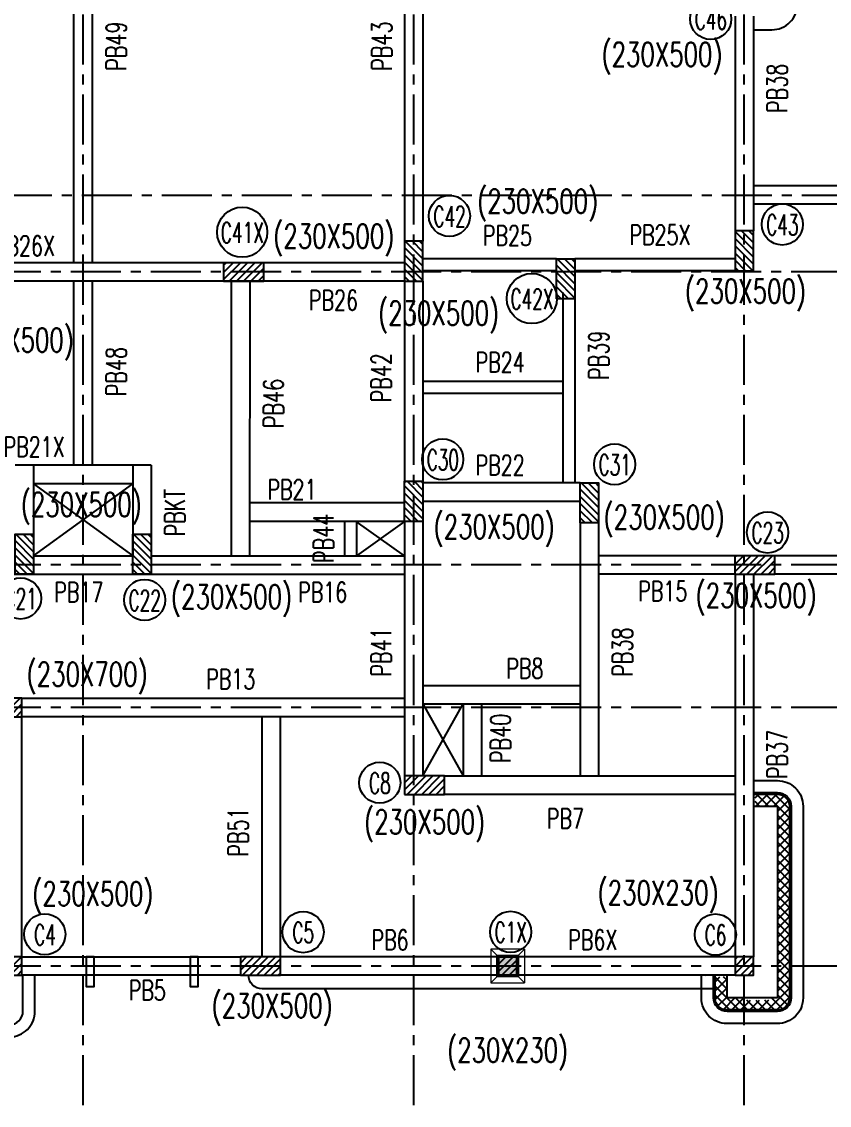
# Model space of a CAD drawing. Header units: millimetres. Extents: x 2659630 to 6742168, y -2425387 to -732288.
# Drawn here: x 2810872 to 2820965, y -956149 to -942614 of the extents above; entities that cross this region are included whole.
import ezdxf
from ezdxf.enums import TextEntityAlignment as Align

# ---------------------------------------------------------------- set-up
doc = ezdxf.new("R2010")
doc.units = ezdxf.units.MM
doc.linetypes.add('CENTER', pattern=[2, 1.25, -0.25, 0.25, -0.25])
for name, color, linetype, lineweight in [('A-GENM', 13, 'Continuous', 18), ('A-RCC HATCH', 253, 'Continuous', 0), ('A-WALL', 113, 'Continuous', 9)]:
    doc.layers.add(name, color=color, linetype=linetype, lineweight=lineweight)
for name, color, linetype in [('A-RCC LINE', 6, 'Continuous'), ('S-BEAM NO', 3, 'Continuous'), ('S-BEAM OUTER', 4, 'Continuous'), ('S-COLUMN', 1, 'Continuous'), ('S-COLUMN CIRCLE', 9, 'Continuous'), ('S-COLUMN HATCH', 8, 'Continuous'), ('S-COLUMN NO', 2, 'Continuous'), ('S-COLUMN SIZES', 2, 'Continuous'), ('S-GRIDE LINE', 8, 'CENTER')]:
    doc.layers.add(name, color=color, linetype=linetype)
doc.styles.add('ROMANS', font='r.shx', dxfattribs={"width": 0.7})
pattern_1 = [(45, (-431680.96, -191648.93), (-56.1266008, 56.1266008), []), (135, (-431680.96, -191648.93), (-56.1266008, -56.1266008), [])]
pattern_2 = [(135, (3580160.71, 2470086.15), (-44.9012806, -44.9012806), [])]

# ---------------------------------------------------------------- blocks, each defined once
blk = doc.blocks.new('0718_plaster_sloping column_01 - 0718_plaster_sloping column_01-2304951-GROUND FLOOR PLAN-01')
at = {"layer": 'A-GENM'}
for p, q in [((210, 210), (-210, 210)), ((-136, 136), (-210, 210)), ((-210, -210), (-210, 210)), ((-136, -136), (-136, 136)), ((-136, 136), (136, 136)), ((210, 210), (136, 136)), ((136, 136), (136, -136)), ((210, -210), (210, 210)), ((-136, -136), (-210, -210)), ((-210, -210), (210, -210)), ((136, -136), (-136, -136)), ((136, -136), (210, -210))]:
    blk.add_line(p, q, dxfattribs=at)

msp = doc.modelspace()

# ---------------------------------------------------------------- hatches: boundary and pattern name
at = {"layer": 'A-RCC HATCH'}
h = msp.add_hatch(color=256, dxfattribs=at)
h.dxf.hatch_style = 1
h.paths.add_polyline_path([(2817061.16, -954409.801), (2816831.16, -954409.801), (2816831.16, -954524.801), (2817061.16, -954524.801)])
h.paths.add_polyline_path([(2817061.16, -954294.801), (2816831.16, -954294.801), (2816831.16, -954409.801), (2817061.16, -954409.801)])
h = msp.add_hatch(color=256, dxfattribs=at)
h.dxf.hatch_style = 1
h.paths.add_polyline_path([(2817061.16, -954409.801), (2816831.16, -954409.801), (2816831.16, -954524.801), (2817061.16, -954524.801)])
h.paths.add_polyline_path([(2817061.16, -954294.801), (2816831.16, -954294.801), (2816831.16, -954409.801), (2817061.16, -954409.801)])
h = msp.add_hatch(color=256, dxfattribs=at)
h.dxf.hatch_style = 1
h.paths.add_polyline_path([(2817061.16, -954409.801), (2816831.16, -954409.801), (2816831.16, -954524.801), (2817061.16, -954524.801)])
h.paths.add_polyline_path([(2817061.16, -954294.801), (2816831.16, -954294.801), (2816831.16, -954409.801), (2817061.16, -954409.801)])
at = {"layer": 'S-BEAM OUTER', "ltscale": 2500}
h = msp.add_hatch(dxfattribs=at)
h.set_pattern_fill('ANSI37', color=256, scale=25, style=0)
h.set_pattern_definition(pattern_1)
h.paths.add_polyline_path([(2820036.56, -952412.804), (2820036.56, -952262.804), (2820185.54, -952262.804, -0.395413744), (2820326.56, -952412.789, -0.000025241), (2820326.56, -952412.804, -0.000662728), (2820326.925, -954409.801), (2820316.56, -954409.801), (2820316.56, -954807.573), (2820316.56, -954409.801), (2820316.56, -952412.804), (2820176.514, -952412.804, 0.64326056), (2820175.583, -952412.804)])
h.paths.add_polyline_path([(2820326.925, -954409.801, 0.000662728), (2820326.56, -952412.804, 0.000025241), (2820326.56, -952412.789, 0.395413744), (2820185.54, -952262.804), (2820316.56, -952262.804, -0.198910765), (2820422.625, -952306.739, -0.07388942), (2820448.883, -952342.164, -0.123195698), (2820466.56, -952412.804), (2820466.56, -954409.801), (2820326.925, -954409.801)])
h.paths.add_polyline_path([(2819901.56, -954957.574), (2819901.56, -954834.803), (2820176.56, -954834.803, 0.15374737), (2820262.599, -954807.573), (2820316.56, -954807.573), (2820316.56, -954738.483, 0.091615386), (2820326.56, -954684.819, 0.000025241), (2820326.56, -954684.803, 0.000091263), (2820326.925, -954409.801), (2820466.56, -954409.801), (2820466.56, -954807.573, -0.414213562), (2820316.56, -954957.574)])
h.paths.add_polyline_path([(2819536.56, -954544.801), (2819686.56, -954544.801), (2819686.56, -954807.574), (2819901.56, -954807.573), (2819901.56, -954834.803), (2819686.56, -954834.803, -0.414213197), (2819536.56, -954684.804)])
h.paths.add_polyline_path([(2819536.56, -954684.804, 0.414213562), (2819686.56, -954834.803), (2819901.56, -954834.803), (2819901.56, -954957.574), (2819686.56, -954957.574, -0.414213562), (2819536.56, -954807.574)])
h = msp.add_hatch(dxfattribs=at)
h.set_pattern_fill('ANSI37', color=256, scale=25, style=0)
h.set_pattern_definition(pattern_1)
h.paths.add_polyline_path([(2820036.56, -952412.804), (2820036.56, -952262.804), (2820185.54, -952262.804, -0.395413744), (2820326.56, -952412.789, -0.000025241), (2820326.56, -952412.804, -0.000662728), (2820326.925, -954409.801), (2820316.56, -954409.801), (2820316.56, -954807.573), (2820316.56, -954409.801), (2820316.56, -952412.804), (2820176.514, -952412.804, 0.64326056), (2820175.583, -952412.804)])
h.paths.add_polyline_path([(2820326.925, -954409.801, 0.000662728), (2820326.56, -952412.804, 0.000025241), (2820326.56, -952412.789, 0.395413744), (2820185.54, -952262.804), (2820316.56, -952262.804, -0.198910765), (2820422.625, -952306.739, -0.07388942), (2820448.883, -952342.164, -0.123195698), (2820466.56, -952412.804), (2820466.56, -954409.801), (2820326.925, -954409.801)])
h.paths.add_polyline_path([(2819901.56, -954957.574), (2819901.56, -954834.803), (2820176.56, -954834.803, 0.15374737), (2820262.599, -954807.573), (2820316.56, -954807.573), (2820316.56, -954738.483, 0.091615386), (2820326.56, -954684.819, 0.000025241), (2820326.56, -954684.803, 0.000091263), (2820326.925, -954409.801), (2820466.56, -954409.801), (2820466.56, -954807.573, -0.414213562), (2820316.56, -954957.574)])
h.paths.add_polyline_path([(2819536.56, -954544.801), (2819686.56, -954544.801), (2819686.56, -954807.574), (2819901.56, -954807.573), (2819901.56, -954834.803), (2819686.56, -954834.803, -0.414213197), (2819536.56, -954684.804)])
h.paths.add_polyline_path([(2819536.56, -954684.804, 0.414213562), (2819686.56, -954834.803), (2819901.56, -954834.803), (2819901.56, -954957.574), (2819686.56, -954957.574, -0.414213562), (2819536.56, -954807.574)])
h = msp.add_hatch(dxfattribs=at)
h.set_pattern_fill('ANSI37', color=256, scale=25, style=0)
h.set_pattern_definition(pattern_1)
h.paths.add_polyline_path([(2820036.56, -952412.804), (2820036.56, -952262.804), (2820185.54, -952262.804, -0.395413744), (2820326.56, -952412.789, -0.000025241), (2820326.56, -952412.804, -0.000662728), (2820326.925, -954409.801), (2820316.56, -954409.801), (2820316.56, -954807.573), (2820316.56, -954409.801), (2820316.56, -952412.804), (2820176.514, -952412.804, 0.64326056), (2820175.583, -952412.804)])
h.paths.add_polyline_path([(2820326.925, -954409.801, 0.000662728), (2820326.56, -952412.804, 0.000025241), (2820326.56, -952412.789, 0.395413744), (2820185.54, -952262.804), (2820316.56, -952262.804, -0.198910765), (2820422.625, -952306.739, -0.07388942), (2820448.883, -952342.164, -0.123195698), (2820466.56, -952412.804), (2820466.56, -954409.801), (2820326.925, -954409.801)])
h.paths.add_polyline_path([(2819901.56, -954957.574), (2819901.56, -954834.803), (2820176.56, -954834.803, 0.15374737), (2820262.599, -954807.573), (2820316.56, -954807.573), (2820316.56, -954738.483, 0.091615386), (2820326.56, -954684.819, 0.000025241), (2820326.56, -954684.803, 0.000091263), (2820326.925, -954409.801), (2820466.56, -954409.801), (2820466.56, -954807.573, -0.414213562), (2820316.56, -954957.574)])
h.paths.add_polyline_path([(2819536.56, -954544.801), (2819686.56, -954544.801), (2819686.56, -954807.574), (2819901.56, -954807.573), (2819901.56, -954834.803), (2819686.56, -954834.803, -0.414213197), (2819536.56, -954684.804)])
h.paths.add_polyline_path([(2819536.56, -954684.804, 0.414213562), (2819686.56, -954834.803), (2819901.56, -954834.803), (2819901.56, -954957.574), (2819686.56, -954957.574, -0.414213562), (2819536.56, -954807.574)])
at = {"layer": 'S-COLUMN HATCH'}
h = msp.add_hatch(dxfattribs=at)
h.set_pattern_fill('ANSI31', color=8, scale=20, angle=270)
h.set_pattern_definition([(315, (2051642.79, -4363595.735), (44.9012806, 44.9012806), [])])
edge = h.paths.add_edge_path()
edge.add_line((2820016.732, -945224.788), (2820016.732, -945724.788))
edge.add_line((2820016.732, -945224.788), (2819786.732, -945224.788))
edge.add_line((2819786.732, -945224.788), (2819786.732, -945724.788))
edge.add_line((2819786.732, -945724.788), (2820016.732, -945724.788))
h = msp.add_hatch(dxfattribs=at)
h.set_pattern_fill('ANSI31', color=8, scale=20, angle=90)
h.set_pattern_definition([(135, (3586485.71, 2472485.39), (-44.9012806, -44.9012806), [])])
edge = h.paths.add_edge_path()
edge.add_line((2815656.56, -945354.802), (2815656.56, -945854.802))
edge.add_line((2815656.56, -945354.802), (2815886.56, -945354.802))
edge.add_line((2815886.56, -945354.802), (2815886.56, -945854.802))
edge.add_line((2815886.56, -945854.802), (2815656.56, -945854.802))
h = msp.add_hatch(dxfattribs=at)
h.set_pattern_fill('ANSI31', color=8, scale=20, angle=180)
h.set_pattern_definition([(225, (-600164.386, -177290.65), (44.9012806, -44.9012806), [])])
edge = h.paths.add_edge_path()
edge.add_line((2813896.56, -945854.801), (2813396.56, -945854.801))
edge.add_line((2813896.56, -945854.801), (2813896.56, -945624.801))
edge.add_line((2813896.56, -945624.801), (2813396.56, -945624.801))
edge.add_line((2813396.56, -945624.801), (2813396.56, -945854.801))
h = msp.add_hatch(dxfattribs=at)
h.set_pattern_fill('ANSI31', color=8, scale=20, angle=90)
h.set_pattern_definition([(135, (3588385.71, 2472265.42), (-44.9012806, -44.9012806), [])])
edge = h.paths.add_edge_path()
edge.add_line((2817556.561, -945574.775), (2817556.561, -946074.775))
edge.add_line((2817556.561, -945574.775), (2817786.561, -945574.775))
edge.add_line((2817786.561, -945574.775), (2817786.561, -946074.775))
edge.add_line((2817786.561, -946074.775), (2817556.561, -946074.775))
h = msp.add_hatch(dxfattribs=at)
h.set_pattern_fill('ANSI31', color=8, scale=20, angle=90)
h.set_pattern_definition(pattern_2)
edge = h.paths.add_edge_path()
edge.add_line((2815656.356, -948354.801), (2815656.356, -948854.801))
edge.add_line((2815656.356, -948354.801), (2815886.356, -948354.801))
edge.add_line((2815886.356, -948354.801), (2815886.356, -948854.801))
edge.add_line((2815886.356, -948854.801), (2815656.356, -948854.801))
h = msp.add_hatch(dxfattribs=at)
h.set_pattern_fill('ANSI31', color=8, scale=20, angle=90)
h.set_pattern_definition(pattern_2)
edge = h.paths.add_edge_path()
edge.add_line((2817851.56, -948374.193), (2817851.56, -948874.193))
edge.add_line((2817851.56, -948374.193), (2818081.56, -948374.193))
edge.add_line((2818081.56, -948374.193), (2818081.56, -948874.193))
edge.add_line((2818081.56, -948874.193), (2817851.56, -948874.193))
h = msp.add_hatch(dxfattribs=at)
h.set_pattern_fill('ANSI31', color=8, scale=20, angle=90)
h.set_pattern_definition([(135, (3581620.82, 2468825.71), (-44.9012806, -44.9012806), [])])
edge = h.paths.add_edge_path()
edge.add_line((2810791.668, -949014.485), (2810791.668, -949514.485))
edge.add_line((2810791.668, -949014.485), (2811021.668, -949014.485))
edge.add_line((2811021.668, -949014.485), (2811021.668, -949514.485))
edge.add_line((2811021.668, -949514.485), (2810791.668, -949514.485))
h = msp.add_hatch(dxfattribs=at)
h.set_pattern_fill('ANSI31', color=8, scale=20, angle=90)
h.set_pattern_definition([(135, (3583089.62, 2468825.5), (-44.9012806, -44.9012806), [])])
edge = h.paths.add_edge_path()
edge.add_line((2812260.472, -949014.694), (2812260.472, -949514.694))
edge.add_line((2812260.472, -949014.694), (2812490.472, -949014.694))
edge.add_line((2812490.472, -949014.694), (2812490.472, -949514.694))
edge.add_line((2812490.472, -949514.694), (2812260.472, -949514.694))
h = msp.add_hatch(dxfattribs=at)
h.set_pattern_fill('ANSI31', color=8, scale=20, angle=180)
h.set_pattern_definition([(225, (-594884.39, -180880.65), (44.9012806, -44.9012806), [])])
edge = h.paths.add_edge_path()
edge.add_line((2820285.352, -949514.811), (2819785.352, -949514.811))
edge.add_line((2820285.352, -949514.811), (2820285.352, -949284.811))
edge.add_line((2820285.352, -949284.811), (2819785.352, -949284.811))
edge.add_line((2819785.352, -949284.811), (2819785.352, -949514.811))
h = msp.add_hatch(dxfattribs=at)
h.set_pattern_fill('ANSI31', color=8, scale=20, angle=180)
h.set_pattern_definition([(225, (-606887.26, -182660.64), (44.9012806, -44.9012806), [])])
edge = h.paths.add_edge_path()
edge.add_line((2810876.352, -951294.793), (2810176.352, -951294.793))
edge.add_line((2810876.352, -951294.793), (2810876.352, -951064.793))
edge.add_line((2810876.352, -951064.793), (2810176.352, -951064.793))
edge.add_line((2810176.352, -951064.793), (2810176.352, -951294.793))
h = msp.add_hatch(dxfattribs=at)
h.set_pattern_fill('ANSI31', color=8, scale=20, angle=180)
h.set_pattern_definition([(225, (-601551.2, -183630.653), (44.9012806, -44.9012806), [])])
edge = h.paths.add_edge_path()
edge.add_line((2816156.56, -952264.804), (2815656.56, -952264.804))
edge.add_line((2816156.56, -952264.804), (2816156.559, -952034.815))
edge.add_line((2816156.559, -952034.815), (2815656.559, -952034.815))
edge.add_line((2815656.559, -952034.815), (2815656.56, -952264.804))
h = msp.add_hatch(dxfattribs=at)
h.set_pattern_fill('ANSI31', color=8, scale=20, angle=180)
h.set_pattern_definition([(225, (-608400.13, -185890.65), (44.9012806, -44.9012806), [])])
edge = h.paths.add_edge_path()
edge.add_line((2810876.56, -954524.801), (2810376.56, -954524.801))
edge.add_line((2810876.56, -954524.801), (2810876.56, -954294.806))
edge.add_line((2810876.56, -954294.806), (2810376.56, -954294.806))
edge.add_line((2810376.56, -954294.806), (2810376.56, -954524.801))
h = msp.add_hatch(dxfattribs=at)
h.set_pattern_fill('ANSI31', color=8, scale=20, angle=180)
h.set_pattern_definition([(225, (-604214.39, -185507.37), (44.9012806, -44.9012806), [])])
edge = h.paths.add_edge_path()
edge.add_line((2814106.56, -954524.799), (2813606.56, -954524.799))
edge.add_line((2814106.56, -954524.799), (2814106.56, -954294.239))
edge.add_line((2814106.56, -954294.239), (2813606.56, -954294.239))
edge.add_line((2813606.56, -954294.239), (2813606.56, -954524.799))
h = msp.add_hatch(dxfattribs=at)
h.set_pattern_fill('ANSI31', color=8, scale=20, angle=180)
h.set_pattern_definition([(225, (-598304.35, -185890.71), (44.9012806, -44.9012806), [])])
h.paths.add_polyline_path([(2817061.16, -954409.801), (2816831.16, -954409.801), (2816831.16, -954524.801), (2817061.16, -954524.801)])
h.paths.add_polyline_path([(2817061.16, -954294.801), (2816831.16, -954294.801), (2816831.16, -954409.801), (2817061.16, -954409.801)])
h = msp.add_hatch(dxfattribs=at)
h.set_pattern_fill('ANSI31', color=8, scale=20, angle=180)
h.set_pattern_definition([(225, (-591549.31, -185891.24), (44.9012806, -44.9012806), [])])
h.paths.add_polyline_path([(2819788.104, -954525.393), (2820018.108, -954525.437), (2820018.109, -954295.437), (2819788.105, -954295.393)])

# ---------------------------------------------------------------- linework, layer by layer
at = {"layer": 'A-RCC LINE'}
for p, q in [((2817061.16, -954294.801), (2816831.16, -954294.801)), ((2816831.16, -954294.801), (2816831.16, -954524.801)), ((2817061.16, -954294.801), (2816831.16, -954294.801)), ((2816831.16, -954294.801), (2816831.16, -954524.801)), ((2816831.16, -954294.801), (2816831.16, -954524.801)), ((2817061.16, -954294.801), (2816831.16, -954294.801)), ((2817061.16, -954524.801), (2817061.16, -954294.801)), ((2817061.16, -954524.801), (2817061.16, -954294.801)), ((2817061.16, -954524.801), (2817061.16, -954294.801)), ((2816831.16, -954524.801), (2817061.16, -954524.801)), ((2816831.16, -954524.801), (2817061.16, -954524.801)), ((2816831.16, -954524.801), (2817061.16, -954524.801))]:
    msp.add_line(p, q, dxfattribs=at)
at = {"layer": 'A-WALL', "color": 1}
msp.add_line((2814106.56, -954524.799, -0.078), (2814106.56, -954294.793, -0.078), dxfattribs=at)
msp.add_line((2814106.56, -954524.799, -0.078), (2814106.56, -954294.793, -0.078), dxfattribs=at)
msp.add_line((2814106.56, -954524.799, -0.078), (2814106.56, -954294.793, -0.078), dxfattribs=at)
at = {"layer": 'S-BEAM OUTER'}
for p, q in [((2811526.008, -945623.879, 0.019), (2811526.532, -939994.801, 0.019)), ((2811756.008, -945623.882, 0.019), (2811756.086, -939994.801, 0.019)), ((2815656.566, -939994.055, 0), (2815656.419, -945354.801)), ((2815886.567, -939994.055, 0.001), (2815886.382, -945354.801, -0.02)), ((2811526.008, -945623.879, 0.019), (2811526.523, -940094.801, 0.019)), ((2811526.008, -945623.879, 0.019), (2811526.523, -940094.801, 0.019)), ((2811756.008, -945623.882, 0.019), (2811756.085, -940094.801, 0.019)), ((2811756.008, -945623.882, 0.019), (2811756.085, -940094.801, 0.019)), ((2815656.563, -940094.055, 0), (2815656.419, -945054.801, -0.019)), ((2815656.563, -940094.055, 0), (2815656.419, -945054.801, -0.019)), ((2815886.563, -940094.055, 0), (2815886.385, -945054.801, -0.019)), ((2815886.563, -940094.055, 0), (2815886.385, -945054.801, -0.019)), ((2819786.616, -942544.806), (2819786.732, -945224.788)), ((2820016.56, -942544.806), (2820016.584, -945224.788, 0)), ((2819786.62, -942644.806), (2819786.59, -944924.788)), ((2819786.62, -942644.806), (2819786.59, -944924.788)), ((2820016.617, -942644.806, 0), (2820016.588, -944924.788, 0)), ((2820016.617, -942644.806, 0), (2820016.588, -944924.788, 0)), ((2822936.56, -944664.797), (2820016.593, -944664.755)), ((2822936.56, -944664.797), (2820016.593, -944664.755)), ((2822936.56, -944664.797), (2820016.593, -944664.755)), ((2822836.56, -944894.795), (2820016.59, -944894.755)), ((2822836.56, -944894.795), (2820016.59, -944894.755)), ((2822936.56, -944894.797), (2820016.59, -944894.755)), ((2817556.561, -945574.771), (2815886.196, -945574.749)), ((2819786.562, -945574.801), (2817786.561, -945574.775)), ((2817556.559, -945724.771), (2815886.194, -945724.749)), ((2817556.559, -945724.771), (2815886.194, -945724.749)), ((2817556.559, -945724.771), (2815886.194, -945724.749)), ((2817786.638, -945719.191, 0), (2817786.524, -948374.194, 0)), ((2817786.638, -945719.191, 0), (2817786.524, -948374.194, 0)), ((2817786.638, -945719.191, 0), (2817786.524, -948374.194, 0)), ((2819786.56, -945724.801), (2817786.559, -945724.775)), ((2819786.56, -945724.801), (2817786.559, -945724.775)), ((2819786.56, -945724.801), (2817786.559, -945724.775)), ((2811526.042, -948155.033, 0.019), (2811526.073, -945854.801)), ((2811526.042, -948155.033, 0.019), (2811526.073, -945854.801)), ((2811526.042, -948155.033, 0.019), (2811526.073, -945854.801)), ((2811756.042, -948155.036, 0.019), (2811756.073, -945854.801)), ((2811756.042, -948155.036, 0.019), (2811756.073, -945854.801)), ((2811756.042, -948155.036, 0.019), (2811756.073, -945854.801)), ((2813491.609, -945854.529, 0), (2813491.563, -949284.801)), ((2813491.609, -945854.529, 0), (2813491.563, -949284.801)), ((2813491.609, -945854.529, 0), (2813491.563, -949284.801)), ((2813721.609, -945854.53, 0), (2813721.561, -949284.801, 0)), ((2813721.609, -945854.53, 0), (2813721.561, -949284.801, 0)), ((2813721.609, -945854.53, 0), (2813721.561, -949284.801, 0)), ((2815886.388, -945854.815, -0.019), (2815886.356, -948374.801, -0.011)), ((2815886.388, -945854.815, -0.019), (2815886.356, -948374.801, -0.011)), ((2815886.388, -945854.815, -0.019), (2815886.356, -948374.801, -0.011)), ((2817636.619, -945994.775, 0), (2817636.504, -948374.198, 0)), ((2817636.619, -945994.775, 0), (2817636.504, -948374.198, 0)), ((2817636.619, -946074.775), (2817636.504, -948374.198, 0)), ((2817636.565, -947109.438, 0), (2815886.585, -947109.414, 0)), ((2817636.565, -947109.438, 0), (2815886.585, -947109.414, 0)), ((2817636.565, -947109.438, 0), (2815886.585, -947109.414, 0)), ((2817636.558, -947259.438, 0), (2815886.583, -947259.414, 0)), ((2817636.558, -947259.438, 0), (2815886.583, -947259.414, 0)), ((2817636.558, -947259.438, 0), (2815886.583, -947259.414, 0)), ((2812490.392, -948154.801, 0.044), (2810791.551, -948154.801, 0)), ((2811021.557, -948154.801, -0.038), (2811021.572, -949285.045, -0.038)), ((2812260.371, -948154.801), (2812260.371, -949285.031)), ((2812490.392, -948154.801, -0.038), (2812490.377, -949284.822, -0.038)), ((2812260.371, -948384.801), (2811021.56, -948385.044, -0.038)), ((2811021.56, -948385.044, -0.038), (2811021.572, -949285.045, -0.038)), ((2811021.56, -948385.044, -0.038), (2811021.572, -949285.045, -0.038)), ((2812260.371, -948384.801), (2812260.371, -949285.031)), ((2812260.371, -948384.801), (2812260.371, -949285.031)), ((2812490.389, -948384.801, -0.038), (2812490.377, -949284.822, -0.038)), ((2812490.389, -948384.801, -0.038), (2812490.377, -949284.822, -0.038)), ((2817851.56, -948374.193), (2815886.356, -948375.367, -0.011)), ((2817851.56, -948374.193), (2815886.356, -948375.367, -0.011)), ((2817851.56, -948374.193), (2815886.356, -948375.367, -0.011)), ((2815656.356, -948624.811), (2813720.652, -948624.785)), ((2815656.356, -948624.811), (2813720.652, -948624.785)), ((2815656.356, -948624.811), (2813720.652, -948624.785)), ((2817851.56, -948604.693, -0.001), (2815886.356, -948604.888, 0)), ((2817851.56, -948604.693, -0.001), (2815886.356, -948604.888, 0)), ((2817851.56, -948604.693, -0.001), (2815886.356, -948604.888, 0)), ((2815656.569, -948854.812), (2813720.649, -948854.785)), ((2815656.569, -948854.812), (2813720.649, -948854.785)), ((2815656.569, -948854.812), (2813720.649, -948854.785)), ((2814906.519, -948854.68, 0), (2814906.56, -949284.79)), ((2814906.519, -948854.68, 0), (2814906.56, -949284.79)), ((2814906.519, -948854.68, 0), (2814906.56, -949284.79)), ((2815056.519, -948854.682, 0), (2815056.56, -949284.687)), ((2815056.519, -948854.682, 0), (2815056.56, -949284.687)), ((2815056.519, -948854.682, 0), (2815056.56, -949284.687)), ((2815656.582, -948854.801), (2815656.56, -952034.804)), ((2815656.582, -948854.801), (2815656.56, -952034.804)), ((2815656.582, -948854.801), (2815656.56, -952034.804)), ((2815886.351, -948824.801, -0.01), (2815886.309, -952034.815, 0)), ((2815886.351, -948824.801, -0.01), (2815886.309, -952034.815, 0)), ((2815886.351, -948824.801, -0.01), (2815886.309, -952034.815, 0)), ((2819791.451, -949284.751, 0), (2818086.571, -949284.726, 0)), ((2819791.451, -949284.751, 0), (2818086.571, -949284.726, 0)), ((2819791.451, -949284.751, 0), (2818086.571, -949284.726, 0)), ((2822936.56, -949284.808, 0), (2820285.352, -949284.757)), ((2822936.56, -949284.808, 0), (2820385.352, -949284.757, 0)), ((2822936.56, -949284.808, 0), (2820385.352, -949284.757, 0)), ((2807626.569, -949514.811), (2815656.577, -949514.708)), ((2810061.56, -949514.811), (2815656.577, -949514.708)), ((2810061.56, -949514.811), (2815656.577, -949514.708)), ((2819791.451, -949514.763, 0), (2818086.567, -949514.734, 0)), ((2819791.451, -949514.763, 0), (2818086.567, -949514.734, 0)), ((2819791.451, -949514.763, 0), (2818086.567, -949514.734, 0)), ((2822936.56, -949514.797, 0), (2820285.352, -949514.758, 0)), ((2822836.56, -949514.795, 0), (2820385.352, -949514.76, 0)), ((2822836.56, -949514.795, 0), (2820385.352, -949514.76, 0)), ((2810876.352, -951064.793, 0.013), (2815656.371, -951064.801, 0.023)), ((2810876.352, -951064.793, 0.013), (2815656.371, -951064.801, 0.023)), ((2810876.352, -951064.793, 0.013), (2815656.371, -951064.801, 0.023)), ((2816391.559, -951134.8), (2816391.547, -952034.803)), ((2816391.559, -951134.8), (2816391.547, -952034.803)), ((2816391.559, -951134.8), (2816391.547, -952034.803)), ((2815656.371, -951294.801, 0.04), (2810876.352, -951294.801, 0.027)), ((2815656.371, -951294.801, 0.04), (2810876.352, -951294.801, 0.027)), ((2815656.371, -951294.801, 0.04), (2810876.352, -951294.801, 0.027)), ((2810876.56, -954294.802), (2810876.56, -951294.85)), ((2810876.56, -954294.802), (2810876.56, -951294.85)), ((2810876.56, -954294.802), (2810876.56, -951294.85)), ((2813876.536, -954294.239, 0.017), (2813876.536, -951294.848, -0.078)), ((2813876.536, -954294.239, 0.017), (2813876.536, -951294.848, -0.078)), ((2813876.536, -954294.239, 0.017), (2813876.536, -951294.848, -0.078)), ((2814106.536, -954294.801, -0.078), (2814106.536, -951294.842, -0.078)), ((2814106.536, -954294.801, -0.078), (2814106.536, -951294.842, -0.078)), ((2814106.536, -954294.801, -0.078), (2814106.536, -951294.842, -0.078)), ((2819787.378, -952264.859), (2816156.56, -952264.81)), ((2819787.378, -952264.859), (2816156.56, -952264.81)), ((2819787.378, -952264.859), (2816156.56, -952264.81)), ((2810876.615, -954294.24, 0.017), (2813606.56, -954294.239, 0.017)), ((2810876.615, -954294.24, 0.017), (2813606.56, -954294.239, 0.017)), ((2810876.615, -954294.24, 0.017), (2813606.56, -954294.239, 0.017)), ((2813606.56, -954524.239, 0.024), (2810876.615, -954524.239, 0.022)), ((2813506.56, -954524.239, 0.024), (2810876.615, -954524.239, 0.022)), ((2813506.56, -954524.239, 0.024), (2810876.615, -954524.239, 0.022))]:
    msp.add_line(p, q, dxfattribs=at)
at = {"layer": 'S-BEAM OUTER', "extrusion": (-2.58596e-08, -4.97393e-09, 1)}
for p, q in [((2815656.56, -945625.057, 0.019), (2807626.664, -945624.946, -0.022)), ((2815656.56, -945625.057, 0.019), (2811991.56, -945625.006)), ((2815656.56, -945625.057, 0.019), (2811991.56, -945625.006)), ((2815656.56, -945854.801), (2807626.664, -945854.752, 0.04)), ((2815656.56, -945854.801), (2811991.56, -945854.779, 0.018)), ((2815656.56, -945854.801), (2811991.56, -945854.779, 0.018))]:
    msp.add_line(p, q, dxfattribs=at)
at = {"layer": 'S-BEAM OUTER', "extrusion": (-4.67131e-08, -5.09838e-09, 1)}
for p, q in [((2815656.035, -945855.213, -0.019), (2815656.56, -948374.801)), ((2815656.035, -945855.213, -0.019), (2815656.56, -948374.801)), ((2815656.035, -945855.213, -0.019), (2815656.56, -948374.801)), ((2812490.383, -948384.801, -0.038), (2812490.37, -949284.823, -0.038)), ((2812490.383, -948384.801, -0.038), (2812490.37, -949284.823, -0.038)), ((2812490.383, -948384.801, -0.038), (2812490.37, -949284.823, -0.038)), ((2811021.668, -949284.809), (2812260.472, -949284.803)), ((2811021.668, -949284.809), (2812260.472, -949284.803)), ((2811021.668, -949284.809), (2812260.472, -949284.803)), ((2812490.472, -949284.802), (2815656.579, -949284.787)), ((2812490.472, -949284.802), (2813121.56, -949284.799)), ((2812490.472, -949284.802), (2813121.56, -949284.799))]:
    msp.add_line(p, q, dxfattribs=at)
at = {"layer": 'S-BEAM OUTER', "ltscale": 2500}
for p, q in [((2811021.56, -948384.801), (2812261.56, -949284.801)), ((2811021.56, -948384.801), (2812261.56, -949284.801)), ((2811021.56, -948384.801), (2812261.56, -949284.801)), ((2811021.572, -949285.045, -0.038), (2812260.371, -948384.801)), ((2811021.572, -949285.045, -0.038), (2812260.371, -948384.801)), ((2811021.572, -949285.045, -0.038), (2812260.371, -948384.801)), ((2815656.579, -949284.787), (2815054.338, -948854.801)), ((2815656.569, -948854.812), (2815056.56, -949284.364)), ((2815656.569, -948854.812), (2815056.56, -949284.364)), ((2815656.569, -948854.812), (2815056.56, -949284.364)), ((2815886.554, -951134.801), (2816391.56, -952034.807)), ((2815886.554, -951134.801), (2816391.56, -952034.807)), ((2815886.554, -951134.801), (2816391.56, -952034.807)), ((2815886.559, -952034.815), (2816391.56, -951134.809)), ((2815886.559, -952034.815), (2816391.56, -951134.809)), ((2815886.559, -952034.815), (2816391.56, -951134.809)), ((2820016.56, -952412.804), (2820316.56, -952412.804)), ((2820016.56, -952412.804), (2820316.56, -952412.804)), ((2820016.56, -952412.804), (2820316.56, -952412.804)), ((2820316.56, -952412.804), (2820316.56, -954807.573)), ((2820316.56, -952412.804), (2820316.56, -954807.573)), ((2820316.56, -952412.804), (2820316.56, -954807.573)), ((2819686.56, -954807.574), (2819686.56, -954524.801)), ((2819686.56, -954807.574), (2819686.56, -954524.801)), ((2819686.56, -954807.574), (2819686.56, -954524.801)), ((2820316.56, -954807.573), (2819686.56, -954807.574)), ((2820316.56, -954807.573), (2819686.56, -954807.574)), ((2820316.56, -954807.573), (2819686.56, -954807.574))]:
    msp.add_line(p, q, dxfattribs=at)
at = {"layer": 'S-BEAM OUTER', "extrusion": (-2.48822e-08, -4.97393e-09, 1)}
for p, q in [((2817851.564, -948874.193), (2817851.51, -952034.198)), ((2817851.564, -948874.193), (2817851.51, -952034.198)), ((2817851.564, -948874.193), (2817851.51, -952034.198)), ((2818081.564, -948874.193), (2818081.51, -952034.198)), ((2818081.564, -948874.193), (2818081.51, -952034.198)), ((2818081.564, -948874.193), (2818081.51, -952034.198)), ((2819786.558, -949514.801), (2819788.105, -954295.382, -0.091)), ((2819786.558, -949514.801), (2819788.105, -954295.382, -0.091)), ((2819786.558, -949514.801), (2819788.105, -954295.382, -0.091)), ((2820016.665, -949514.801), (2820016.599, -954295.382, -0.089)), ((2820016.665, -949514.801), (2820016.599, -954295.382, -0.089)), ((2820016.665, -949514.801), (2820016.599, -954295.382, -0.089)), ((2816621.547, -952034.804), (2816621.559, -951134.804)), ((2816621.547, -952034.804), (2816621.559, -951134.804)), ((2816621.547, -952034.804), (2816621.559, -951134.804))]:
    msp.add_line(p, q, dxfattribs=at)
at = {"layer": 'S-BEAM OUTER', "extrusion": (-4.57357e-08, -5.09838e-09, 1)}
for p, q in [((2815886.56, -950904.801), (2817851.529, -950904.829)), ((2815886.56, -950904.801), (2817851.529, -950904.829)), ((2815886.56, -950904.801), (2817851.529, -950904.829)), ((2815886.554, -951134.801), (2817851.525, -951134.83)), ((2815886.554, -951134.801), (2817851.525, -951134.83)), ((2815886.554, -951134.801), (2817851.525, -951134.83)), ((2816156.56, -952034.815), (2819787.303, -952034.856)), ((2816156.56, -952034.815), (2819787.303, -952034.856)), ((2816156.56, -952034.815), (2819787.303, -952034.856))]:
    msp.add_line(p, q, dxfattribs=at)
at = {"layer": 'S-BEAM OUTER', "extrusion": (-3.54727e-08, -1.28399e-09, 1)}
for p, q in [((2819416.6, -954295.382, -0.089), (2814106.56, -954294.801)), ((2819416.6, -954295.382, -0.089), (2814106.56, -954294.801)), ((2819788.105, -954295.393, -0.182), (2814106.56, -954294.801)), ((2819416.6, -954525.355, -0.043), (2814106.536, -954524.801)), ((2819416.6, -954525.355, -0.043), (2814106.536, -954524.801)), ((2819788.065, -954524.801, -0.091), (2814106.536, -954524.801))]:
    msp.add_line(p, q, dxfattribs=at)
at = {"layer": 'S-BEAM OUTER', "ltscale": 2500}
for points in [[(2820016.56, -942714.801), (2820246.322, -942714.801, 0.19897293), (2820472.589, -942621.047, 0.198899665), (2820566.289, -942394.701), (2820566.289, -941594.801, 0.198912367), (2820472.563, -941368.527, 0.198912422), (2820246.288, -941274.801), (2819626.555, -941274.801, 0.198910456), (2819400.283, -941368.525, 0.198914225), (2819306.555, -941594.801), (2819306.555, -942044.802)], [(2820016.591, -952092.804), (2820316.56, -952092.804, -0.198912021), (2820542.831, -952186.529, -0.198920727), (2820636.56, -952412.821), (2820636.56, -954807.573, -0.198912367), (2820542.834, -955033.848, -0.198912367), (2820316.56, -955127.574), (2819686.56, -955127.574, -0.198912367), (2819460.286, -955033.848, -0.198912367), (2819366.56, -954807.574), (2819366.56, -954524.801)], [(2820016.591, -952242.804), (2820316.56, -952242.804, -0.198916762), (2820436.767, -952292.597, -0.198919057), (2820486.56, -952412.818), (2820486.56, -954807.573, -0.198912367), (2820436.768, -954927.782, -0.198912367), (2820316.56, -954977.574), (2819686.56, -954977.574, -0.198912367), (2819566.352, -954927.782, -0.198912367), (2819516.56, -954807.574), (2819516.56, -954524.801)], [(2820016.591, -952242.804), (2820316.56, -952242.804, -0.198916762), (2820436.767, -952292.597, -0.198919057), (2820486.56, -952412.818), (2820486.56, -954807.573, -0.198912367), (2820436.768, -954927.782, -0.198912367), (2820316.56, -954977.574), (2819686.56, -954977.574, -0.198912367), (2819566.352, -954927.782, -0.198912367), (2819516.56, -954807.574), (2819516.56, -954524.801)], [(2820016.591, -952242.804), (2820316.56, -952242.804, -0.198916762), (2820436.767, -952292.597, -0.198919057), (2820486.56, -952412.818), (2820486.56, -954807.573, -0.198912367), (2820436.768, -954927.782, -0.198912367), (2820316.56, -954977.574), (2819686.56, -954977.574, -0.198912367), (2819566.352, -954927.782, -0.198912367), (2819516.56, -954807.574), (2819516.56, -954524.801)], [(2820016.591, -952262.804), (2820316.56, -952262.804, -0.19891675), (2820422.625, -952306.739, -0.198895678), (2820466.56, -952412.804), (2820466.56, -954807.573, -0.198912367), (2820422.626, -954913.639, -0.198912367), (2820316.56, -954957.574), (2819686.56, -954957.574, -0.198912367), (2819580.494, -954913.64, -0.198912367), (2819536.56, -954807.574), (2819536.56, -954524.801)], [(2820016.591, -952262.804), (2820316.56, -952262.804, -0.19891675), (2820422.625, -952306.739, -0.198895678), (2820466.56, -952412.804), (2820466.56, -954807.573, -0.198912367), (2820422.626, -954913.639, -0.198912367), (2820316.56, -954957.574), (2819686.56, -954957.574, -0.198912367), (2819580.494, -954913.64, -0.198912367), (2819536.56, -954807.574), (2819536.56, -954524.801)], [(2820016.591, -952262.804), (2820316.56, -952262.804, -0.19891675), (2820422.625, -952306.739, -0.198895678), (2820466.56, -952412.804), (2820466.56, -954807.573, -0.198912367), (2820422.626, -954913.639, -0.198912367), (2820316.56, -954957.574), (2819686.56, -954957.574, -0.198912367), (2819580.494, -954913.64, -0.198912367), (2819536.56, -954807.574), (2819536.56, -954524.801)], [(2809498.559, -954524.239), (2809498.559, -954974.24, 0.198912059), (2809592.284, -955200.514, 0.198912837), (2809818.559, -955294.24), (2810718.56, -955294.24, 0.198912367), (2810944.834, -955200.514, 0.198912367), (2811038.56, -954974.24), (2811038.56, -954524.239)], [(2809648.559, -954524.239), (2809648.559, -954974.24, 0.19891181), (2809698.35, -955094.448, 0.198913086), (2809818.559, -955144.24), (2810718.56, -955144.24, 0.198912367), (2810838.768, -955094.448, 0.198912367), (2810888.56, -954974.24), (2810888.56, -954524.239)], [(2809648.559, -954524.239), (2809648.559, -954974.24, 0.19891181), (2809698.35, -955094.448, 0.198913086), (2809818.559, -955144.24), (2810718.56, -955144.24, 0.198912367), (2810838.768, -955094.448, 0.198912367), (2810888.56, -954974.24), (2810888.56, -954524.239)], [(2809648.559, -954524.239), (2809648.559, -954974.24, 0.19891181), (2809698.35, -955094.448, 0.198913086), (2809818.559, -955144.24), (2810718.56, -955144.24, 0.198912367), (2810838.768, -955094.448, 0.198912367), (2810888.56, -954974.24), (2810888.56, -954524.239)], [(2819516.56, -954694.801), (2813876.56, -954694.801, -0.198912367), (2813756.352, -954645.01, -0.198912367), (2813706.56, -954524.801, -0.198912367)], [(2819516.56, -954694.801), (2813876.56, -954694.801, -0.198912367), (2813756.352, -954645.01, -0.198912367), (2813706.56, -954524.801, -0.198912367)], [(2819516.56, -954694.801), (2813876.56, -954694.801, -0.198912367), (2813756.352, -954645.01, -0.198912367), (2813706.56, -954524.801, -0.198912367)]]:
    msp.add_lwpolyline(points, format="xyb", dxfattribs=at)
at = {"layer": 'S-COLUMN', "color": 1}
for points in [[(2820016.732, -945724.788), (2820016.732, -945224.788), (2819786.732, -945224.788), (2819786.732, -945724.788), (2820016.732, -945724.788)], [(2815886.56, -945854.801), (2815886.56, -945354.801), (2815656.56, -945354.801), (2815656.56, -945854.801), (2815886.56, -945854.801)], [(2813396.56, -945854.801), (2813896.56, -945854.801), (2813896.56, -945624.801), (2813396.56, -945624.801), (2813396.56, -945854.801)], [(2817556.561, -946074.775), (2817556.561, -945574.775), (2817786.561, -945574.775), (2817786.561, -946074.775), (2817556.561, -946074.775)], [(2815656.356, -948854.801), (2815656.356, -948354.801), (2815886.356, -948354.801), (2815886.356, -948854.801), (2815656.356, -948854.801)], [(2817851.56, -948874.193), (2817851.56, -948374.193), (2818081.56, -948374.193), (2818081.56, -948874.193), (2817851.56, -948874.193)], [(2819785.352, -949514.811), (2820285.352, -949514.811), (2820285.352, -949284.811), (2819785.352, -949284.811), (2819785.352, -949514.811)], [(2810176.352, -951294.793), (2810876.352, -951294.793), (2810876.352, -951064.793), (2810176.352, -951064.793), (2810176.352, -951294.793)], [(2815656.56, -952264.804), (2816156.56, -952264.804), (2816156.559, -952034.815), (2815656.559, -952034.815), (2815656.56, -952264.804)], [(2810376.56, -954524.801), (2810876.56, -954524.801), (2810876.56, -954294.806), (2810376.56, -954294.806), (2810376.56, -954524.801)], [(2819788.105, -954524.858), (2820016.6, -954524.858), (2820016.6, -954295.382), (2819788.105, -954295.382), (2819788.105, -954524.858)]]:
    msp.add_lwpolyline(points, dxfattribs=at)
for points, elevation in [([(2810791.668, -949514.485), (2810791.668, -949014.485), (2811021.668, -949014.485), (2811021.668, -949514.485), (2810791.668, -949514.485)], 0.045), ([(2812260.472, -949514.694), (2812260.472, -949014.694), (2812490.472, -949014.694), (2812490.472, -949514.694), (2812260.472, -949514.694)], 0.083)]:
    msp.add_lwpolyline(points, dxfattribs=dict(at, elevation=elevation))
at = {"layer": 'S-COLUMN', "ltscale": 2500}
for points in [[(2811776.56, -954294.801), (2811676.56, -954294.801), (2811676.56, -954664.301), (2811776.56, -954664.301)], [(2811776.56, -954294.801), (2811676.56, -954294.801), (2811676.56, -954664.301), (2811776.56, -954664.301)], [(2811776.56, -954294.801), (2811676.56, -954294.801), (2811676.56, -954664.301), (2811776.56, -954664.301)], [(2813076.56, -954294.801), (2812976.56, -954294.801), (2812976.56, -954664.301), (2813076.56, -954664.301)], [(2813076.56, -954294.801), (2812976.56, -954294.801), (2812976.56, -954664.301), (2813076.56, -954664.301)], [(2813076.56, -954294.801), (2812976.56, -954294.801), (2812976.56, -954664.301), (2813076.56, -954664.301)]]:
    msp.add_lwpolyline(points, close=True, dxfattribs=at)
msp.add_lwpolyline([(2813606.56, -954524.799), (2814106.56, -954524.799), (2814106.56, -954294.239), (2813606.56, -954294.239), (2813606.56, -954524.799)], dxfattribs=at)
at = {"layer": 'S-COLUMN', "color": 1, "elevation": 0.043}
msp.add_lwpolyline([(2816831.16, -954294.801), (2817061.16, -954294.801), (2817061.16, -954524.801), (2816831.16, -954524.801)], close=True, dxfattribs=at)
at = {"layer": 'S-COLUMN CIRCLE'}
for centre, radius in [((2819482.959, -942578.745, 0), 257.143), ((2816217.9, -945039.979, 0), 257.143), ((2813627.822, -945243.272, 0), 313.404), ((2820377.635, -945146.306, 0), 257.143), ((2817248.045, -946071.972, 0), 313.404), ((2816134.023, -948080.61, 0), 257.143), ((2818281.662, -948142.558, 0), 257.143), ((2820193.372, -948993.535), 257.143), ((2810858.638, -949817.312, -0.012), 257.143), ((2812409.227, -949836.345), 257.143), ((2815347.175, -952118.788, 0), 257.143), ((2811161.442, -954012.674, 0), 257.143), ((2814389.891, -953985.502, 0.076), 257.143), ((2816982.773, -953981.985), 257.143), ((2819541.899, -954015.687, 0), 257.143)]:
    msp.add_circle(centre, radius, dxfattribs=at)
at = {"layer": 'S-GRIDE LINE', "ltscale": 500}
for p, q in [((2811641.56, -956148.641), (2811641.56, -936826.965)), ((2811641.56, -956148.641), (2811641.56, -936826.965)), ((2811641.56, -956148.641), (2811641.56, -936826.965)), ((2815771.56, -956148.641), (2815771.56, -936826.965)), ((2815771.56, -956148.641), (2815771.56, -936826.965)), ((2815771.56, -956148.641), (2815771.56, -936826.965)), ((2819901.56, -956148.641), (2819901.56, -936826.965)), ((2819901.56, -956148.641), (2819901.56, -936826.965)), ((2819901.56, -956148.641), (2819901.56, -936826.965)), ((2773622.623, -944779.801), (2826113.321, -944779.801)), ((2773622.623, -944779.801), (2826113.321, -944779.801)), ((2773622.623, -944779.801), (2826113.321, -944779.801)), ((2826113.321, -945739.801), (2773622.623, -945739.801)), ((2826113.321, -945739.801), (2773622.623, -945739.801)), ((2826113.321, -945739.801), (2773622.623, -945739.801)), ((2826113.321, -949399.801), (2773622.623, -949399.801)), ((2826113.321, -949399.801), (2773622.623, -949399.801)), ((2826113.321, -949399.801), (2773622.623, -949399.801)), ((2826113.321, -951179.801), (2773622.623, -951179.801)), ((2826113.321, -951179.801), (2773622.623, -951179.801)), ((2826113.321, -951179.801), (2773622.623, -951179.801)), ((2826113.321, -954409.801), (2773622.623, -954409.801)), ((2826113.321, -954409.801), (2773622.623, -954409.801)), ((2826113.321, -954409.801), (2773622.623, -954409.801))]:
    msp.add_line(p, q, dxfattribs=at)

# ---------------------------------------------------------------- block references
at = {"layer": 'A-GENM', "rotation": 180}
msp.add_blockref('0718_plaster_sloping column_01 - 0718_plaster_sloping column_01-2304951-GROUND FLOOR PLAN-01', (2816946.56, -954409.801), dxfattribs=at)
msp.add_blockref('0718_plaster_sloping column_01 - 0718_plaster_sloping column_01-2304951-GROUND FLOOR PLAN-01', (2816946.56, -954409.801), dxfattribs=at)
msp.add_blockref('0718_plaster_sloping column_01 - 0718_plaster_sloping column_01-2304951-GROUND FLOOR PLAN-01', (2816946.56, -954409.801), dxfattribs=at)

# ---------------------------------------------------------------- texts
at = {"layer": 'S-BEAM NO', "style": 'ROMANS', "width": 0.7}
for s, p in [('PB49', (2812055.242, -942918.915, -0.02)), ('PB43', (2815374.142, -942919.272, 0.009)), ('PB38', (2820314.947, -943445.712, 0)), ('PB39', (2818084.957, -946780.102, 0)), ('PB48', (2812055.229, -946984.006, -0.02)), ('PB42', (2815366.066, -947060.281, -0.001)), ('PB46', (2814019.748, -947382.195, -0.039)), ('PBKT', (2812788.424, -948745.972, -0.076)), ('PB44', (2814646.029, -949067.086, -0.014)), ('PB41', (2815366.091, -950485.382, 0.026)), ('PB38', (2818379.911, -950487.602, 0)), ('PB40', (2816857.912, -951565.572)), ('PB37', (2820315.009, -951765.584, 0)), ('PB51', (2813579.52, -952734.207, -0.079))]:
    msp.add_text(s, height=250, rotation=90, dxfattribs=at).set_placement(p, align=Align.MIDDLE_CENTER)
for s, p in [('PB25X', (2818848.084, -945277.791, 0.043)), ('PB26X', (2810905.824, -945414.174, -0.037)), ('PB25', (2816941.977, -945285.866, 0.043)), ('PB26', (2814768.023, -946092.387, -0.03)), ('PB24', (2816851.288, -946867.912, 0)), ('PB21X', (2811027.718, -947924.647, 0.017)), ('PB22', (2816851.271, -948153.865, 0)), ('PB21', (2814249.713, -948456.803, -0.038)), ('PB17', (2811585.914, -949738.848, -0.038)), ('PB16', (2814633.384, -949738.859, -0.026)), ('PB15', (2818883.495, -949725.404, 0)), ('PB8', (2817160.299, -950690.611)), ('PB13', (2813484.663, -950824.207, 0.077)), ('PB7', (2817665.611, -952565.916, 0)), ('PB6', (2815474.814, -954083.238, 0.296)), ('PB6X', (2818009.048, -954083.238, 0.296)), ('PB5', (2812441.245, -954711.754, 0.238))]:
    msp.add_text(s, height=250, dxfattribs=at).set_placement(p, align=Align.MIDDLE_CENTER)
at = {"layer": 'S-COLUMN NO', "style": 'ROMANS', "width": 0.6}
for s, p in [('C46', (2819484.328, -942584.275)), ('C42', (2816219.268, -945045.51, 0)), ('C41X', (2813629.191, -945248.803)), ('C43', (2820379.004, -945151.836)), ('C42X', (2817249.413, -946077.503)), ('C30', (2816135.391, -948086.141)), ('C31', (2818283.03, -948148.088)), ('C23', (2820194.741, -948999.066, 0)), ('C21', (2810860.006, -949822.843, -0.012)), ('C22', (2812410.595, -949841.876, 0)), ('C8', (2815348.543, -952124.318)), ('C4', (2811162.81, -954018.204)), ('C5', (2814391.259, -953991.032, 0.076)), ('C1X', (2816984.142, -953987.515, 0)), ('C6', (2819543.267, -954021.218))]:
    msp.add_text(s, height=257.1429, dxfattribs=at).set_placement(p, align=Align.MIDDLE_CENTER)
at = {"layer": 'S-COLUMN SIZES', "lineweight": -2, "style": 'ROMANS', "width": 0.7}
for s, p in [('(230X500)', (2818874.996, -943021.82)), ('(230X500)', (2817321.054, -944857.171, 0)), ('(230X500)', (2814773.187, -945292.877, 0)), ('(230X500)', (2819917.913, -945979.626, 0)), ('(230X500)', (2816083.309, -946254.108, 0.04)), ('(230X500)', (2810769.167, -946590.528, 0)), ('(230X500)', (2811617.699, -948643.893, 0.026)), ('(230X500)', (2818901.525, -948803.56, -0.004)), ('(230X500)', (2816777.334, -948922.705, -0.009)), ('(230X500)', (2813495.175, -949796.378, 0)), ('(230X500)', (2820050.991, -949780.773, -0.01)), ('(230X700)', (2811690.817, -950764.453, 0.029)), ('(230X500)', (2815908.515, -952609.215, 0)), ('(230X500)', (2811762.312, -953505.741, 0.004)), ('(230X230)', (2818825.983, -953494.254, -0.031)), ('(230X500)', (2814003.106, -954904.994, 0)), ('(230X230)', (2816945.248, -955461.511, 0))]:
    msp.add_text(s, height=300, dxfattribs=at).set_placement(p, align=Align.MIDDLE_CENTER)

doc.saveas('drawing.dxf')
